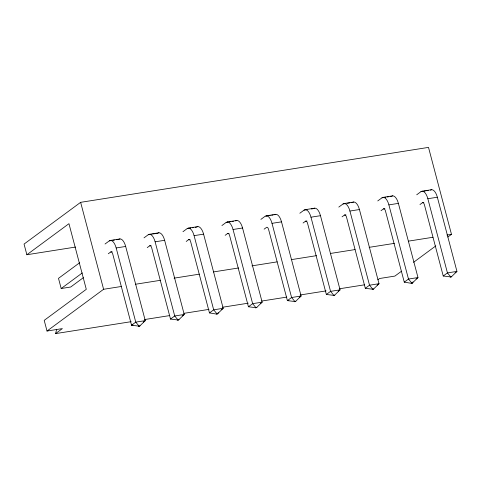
<?xml version="1.0" encoding="UTF-8"?>
<svg xmlns="http://www.w3.org/2000/svg" width="481" height="481" viewBox="0 0 481 481"><rect width="100%" height="100%" fill="white"/><g stroke="black" fill="none" stroke-linecap="round" stroke-linejoin="round"><path stroke-width="0.72" d="M131.175 321.675L55.58 333.61L56.662 329.341M186.207 241.462L188.618 239.682A3.211 1.425 81 0 1 190.68 241.799L209.475 312.927L216.438 314.057L217.46 313.901L218.224 312.662M381.006 210.696L383.417 208.916A3.211 1.425 81 0 1 385.479 211.027L404.274 282.155L411.237 283.291L412.259 283.129L413.023 281.896M108.285 253.77L110.702 251.99A3.211 1.425 81 0 1 112.764 254.1L131.553 325.228L139.544 326.202L145.274 320.629L125.673 246.452A10.732 4.756 81 0 0 118.783 239.382M147.246 247.619L149.663 245.833A3.211 1.425 81 0 1 151.725 247.949L170.514 319.077L178.499 320.051L184.229 314.472L164.634 240.302A10.732 4.756 81 0 0 158.315 232.912M217.46 313.901L223.19 308.321L203.595 234.151A10.732 4.756 81 0 0 197.276 226.761M225.162 235.311L227.579 233.525A3.211 1.425 81 0 1 229.641 235.642L248.436 306.77L256.421 307.744L262.151 302.164L242.556 227.994A10.732 4.756 81 0 0 235.666 220.923M264.123 229.154L266.54 227.375A3.211 1.425 81 0 1 268.602 229.491L287.397 300.619L295.382 301.593L301.112 296.013L281.511 221.843A10.732 4.756 81 0 0 274.627 214.773M303.084 223.004L305.501 221.224A3.211 1.425 81 0 1 307.563 223.334L326.352 294.462L334.343 295.436L340.073 289.857L320.472 215.686A10.732 4.756 81 0 0 313.582 208.616M342.045 216.853L344.462 215.067A3.211 1.425 81 0 1 346.524 217.184L365.313 288.311L373.298 289.285L379.028 283.706L359.433 209.536A10.732 4.756 81 0 0 353.114 202.146M412.259 283.129L417.989 277.555L398.394 203.379A10.732 4.756 81 0 0 392.075 195.989M419.961 204.545L422.378 202.76A3.211 1.425 81 0 1 424.44 204.876L443.235 276.004L451.22 276.978L456.95 271.398L437.355 197.228A10.732 4.756 81 0 0 430.465 190.157M447.865 237.007L451.479 234.343L428.505 147.39L80.628 202.333L24.05 244.077L26.87 254.744L75.559 247.054M26.87 254.744L68.951 223.689L86.291 289.315L44.204 320.364L47.024 331.03L62.362 328.607L55.58 333.61M79.654 262.74L58.496 278.349L61.183 288.522L70.695 287.019L83.375 277.663M105.044 244.005L109.277 240.885L111.472 240.536M61.183 288.522L82.317 272.931M144.005 237.855L148.238 234.734L151.16 234.271M47.024 331.03L103.601 289.285L121.404 286.472M182.966 231.698L187.193 228.577L190.855 228M221.921 225.547L226.154 222.426L227.615 222.192M260.882 219.396L265.115 216.27A10.732 4.756 81 0 1 272.005 223.34L291.6 297.517L294.811 301.419L295.833 301.256M143.398 322.011L145.274 320.629L135.762 322.126L131.553 325.228L133.021 325M138.516 326.365L139.995 325.871M299.843 213.239L304.076 210.119L306.998 209.656M170.514 319.077L174.723 315.975L184.229 314.472L182.353 315.855M177.477 320.214L178.956 319.715M338.804 207.089L343.031 203.962L345.959 203.505M209.475 312.927L213.684 309.818L223.19 308.321L221.314 309.704M216.438 314.057L217.917 313.564M377.759 200.932L381.992 197.811L385.654 197.234M248.436 306.77L252.639 303.667L262.151 302.164L260.275 303.553M255.399 307.906L256.872 307.407M416.72 194.781L420.953 191.66L422.414 191.426M299.236 297.396L301.112 296.013L291.6 297.517L287.397 300.619L288.859 300.385M294.354 301.755L294.811 301.419M326.352 294.462L330.561 291.36L340.073 289.857L338.197 291.245M333.315 295.599L334.794 295.106M365.313 288.311L369.522 285.209L379.028 283.706L377.152 285.089M377.868 279.756L379.563 278.505L394.901 276.082L401.521 271.2M372.276 289.448L373.755 288.949M413.558 262.319L435.828 245.887M404.274 282.155L408.483 279.052L417.989 277.555L416.113 278.938M411.237 283.291L412.716 282.798M443.235 276.004L447.438 272.901L456.95 271.398L455.074 272.781M450.198 277.14L451.671 276.641M110.456 240.428L119.967 238.925M149.417 234.277L158.922 232.774M188.378 228.12L197.883 226.623M227.333 221.969L236.844 220.466M266.294 215.813L275.805 214.316M305.255 209.662L314.766 208.159M344.216 203.511L353.721 202.008M383.177 197.354L392.682 195.851M422.132 191.204L431.643 189.7M112.933 240.308L114.394 240.079M116.588 239.73L118.055 239.496M152.627 234.037L157.744 233.231M192.316 227.772L193.777 227.537M195.244 227.309L196.705 227.074M229.082 221.963L230.543 221.729M232.004 221.5L233.471 221.272M265.849 216.155L267.31 215.927M268.771 215.692L270.238 215.464M271.699 215.229L273.16 215.001M311.387 208.964L312.854 208.73M347.426 203.271L349.621 202.928M351.082 202.693L352.543 202.465M387.115 197.006L388.576 196.771M390.043 196.543L391.504 196.308M423.881 191.197L425.342 190.963M426.803 190.735L428.27 190.5M109.277 240.885A10.732 4.756 81 0 1 116.168 247.955L125.673 246.452M148.238 234.734A10.732 4.756 81 0 1 155.122 241.805L164.634 240.302M187.193 228.577A10.732 4.756 81 0 1 194.083 235.648L203.595 234.151M226.154 222.426A10.732 4.756 81 0 1 233.044 229.497L242.556 227.994M272.005 223.34L281.511 221.843M304.076 210.119A10.732 4.756 81 0 1 310.966 217.19L320.472 215.686M343.031 203.962A10.732 4.756 81 0 1 349.921 211.039L359.433 209.536M381.992 197.811A10.732 4.756 81 0 1 388.882 204.882L398.394 203.379M420.953 191.66A10.732 4.756 81 0 1 427.843 198.731L437.355 197.228M110.702 251.99L112.163 251.755M149.663 245.833L151.124 245.605M188.618 239.682L190.085 239.448M227.579 233.525L229.046 233.297M305.501 221.224L306.962 220.989M344.462 215.067L345.923 214.839M383.417 208.916L384.884 208.682M422.378 202.76L423.839 202.531M135.498 284.247L160.714 280.267M174.068 278.156L199.284 274.17M213.378 271.945L238.6 267.965M251.948 265.855L277.17 261.868M291.264 259.644L316.48 255.664M330.573 253.439L355.05 249.573M369.143 247.342L394.366 243.362M408.459 241.137L432.936 237.271M447.029 235.041L451.479 234.343M144.51 319.564L169.709 315.584M183.79 313.359L208.988 309.379M222.33 307.275L248.268 303.18M261.61 301.07L286.808 297.09M300.15 294.985L326.088 290.885M339.43 288.78L364.628 284.8M450.649 276.803L447.438 272.901L427.843 198.731M411.688 282.96L408.483 279.052L388.882 204.882M372.727 289.111L369.522 285.209L349.921 211.039M333.772 295.268L330.561 291.36L310.966 217.19M255.85 307.569L252.639 303.667L233.044 229.497M216.889 313.726L213.684 309.818L194.083 235.648M177.928 319.877L174.723 315.975L155.122 241.805M138.973 326.034L135.762 322.126L116.168 247.955M80.628 202.333L103.601 289.285"/></g></svg>
